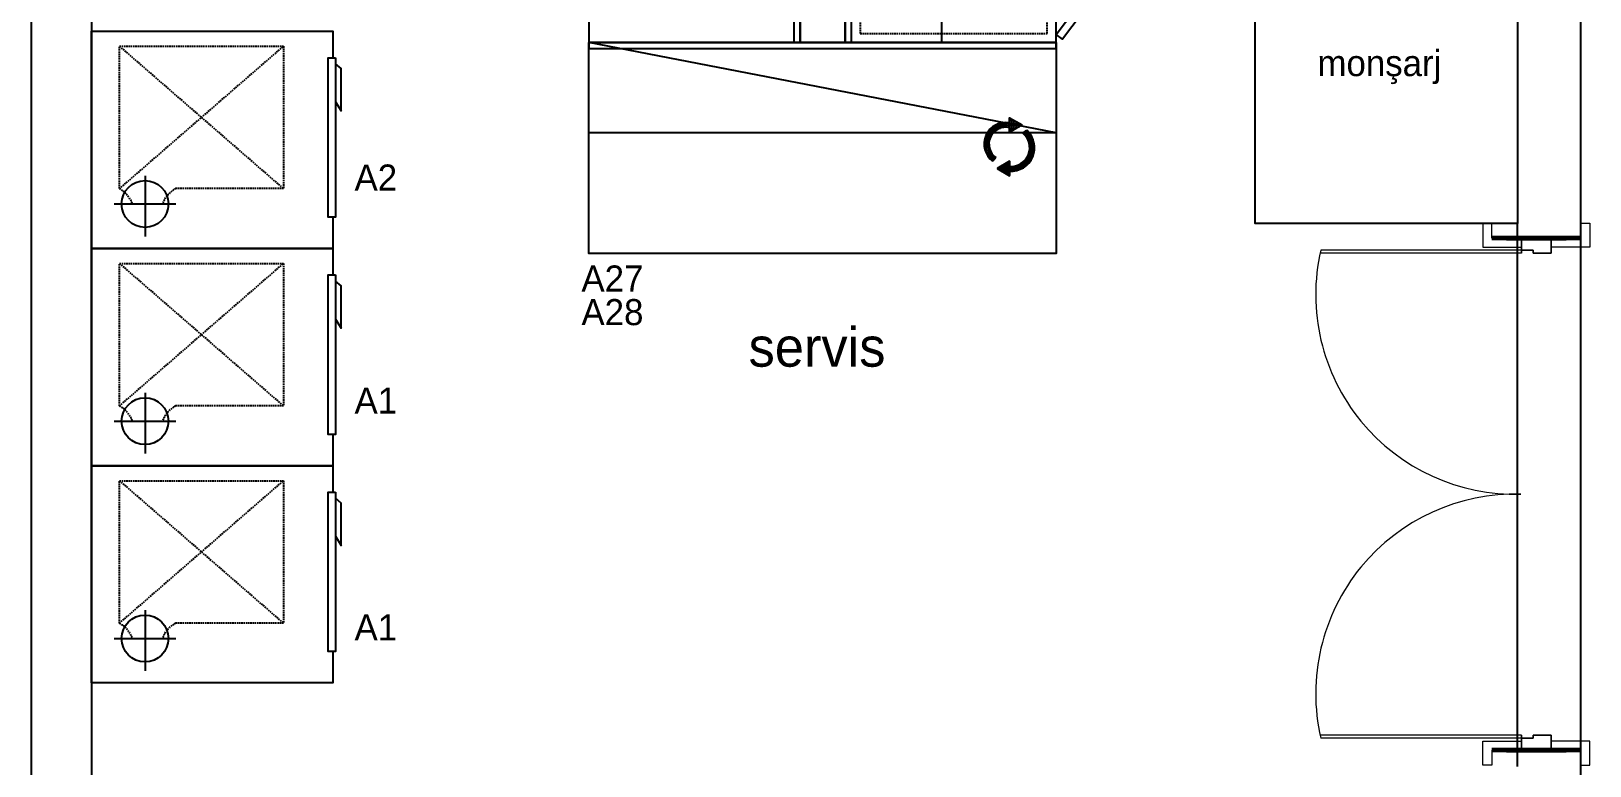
# Model space of a CAD drawing. Header units: millimetres. Extents: x 11489 to 12006, y 36725 to 37730.
# Drawn here: x 11489 to 12006, y 37096 to 37339 of the extents above; entities that cross this region are included whole.
import ezdxf
from ezdxf.enums import TextEntityAlignment as Align

# ---------------------------------------------------------------- set-up
doc = ezdxf.new("R2010")
doc.units = ezdxf.units.MM
doc.linetypes.add('DASHED', pattern=[0.75, 0.5, -0.25])
for name, color, linetype in [('002 Çizgi', 7, 'Continuous'), ('CIHAZ', 2, 'Continuous'), ('S2000-002 Çizgi', 7, 'Continuous')]:
    doc.layers.add(name, color=color, linetype=linetype)
doc.layers.add('DOGRAMA', color=2, linetype='Continuous', lineweight=20)
doc.layers.add('DUVAR', color=1, linetype='Continuous', lineweight=60)
doc.styles.add('TAKSİM', font='GOTHIC.TTF', dxfattribs={"height": 7})
pattern_1 = [(360, (8982.332047795857, 39502.58220181519), (-1e-16, -0.5588000000000001), [0.4064, -0.1524]), (270, (8982.332047795857, 39502.58220181519), (-0.5588000000000001, 0), [0.4064, -0.1524])]

# ---------------------------------------------------------------- blocks, each defined once
blk = doc.blocks.new('A$C8bac4ef2')
at = {"layer": 'DOGRAMA'}
for p, q in [((4.931190367220552, 78.10349639903143), (9.862380734462931, 78.10349639903143)), ((9.862380734462931, 78.10349639902415), (4.931190367220552, 78.10349639902415)), ((4.931190367220552, 78.10349639901688), (9.862380734462931, 78.10349639901688)), ((4.931190367213276, 78.10349639903143), (9.862380734455655, 78.10349639903143)), ((9.862380734455655, 78.10349639902415), (4.931190367213276, 78.10349639902415)), ((4.931190367213276, 78.10349639901688), (9.862380734455655, 78.10349639901688)), ((4.931190367220552, 78.10349639903143), (9.862380734462931, 78.10349639903143)), ((9.862380734462931, 78.10349639902415), (4.931190367220552, 78.10349639902415)), ((4.931190367220552, 78.10349639901688), (9.862380734462931, 78.10349639901688)), ((9.862380734462931, 78.10349639902415), (9.862380734462931, 72.18606795834785)), ((9.862380734473845, 72.18606795834785), (9.862380734473845, 78.10349639902415)), ((9.862380734455655, 78.10349639902415), (9.862380734455655, 72.18606795834785)), ((9.862380734470207, 72.18606795834785), (9.862380734470207, 78.10349639902415)), ((9.862380734462931, 78.10349639902415), (9.862380734462931, 72.18606795834785)), ((9.862380734473845, 72.18606795834785), (9.862380734473845, 78.10349639902415)), ((174.6178654791365, 78.10349639903143), (169.6866751118941, 78.10349639903143)), ((169.6866751118941, 78.10349639902415), (169.6866751118941, 72.18606795834785)), ((169.6866751118941, 78.10349639902415), (174.6178654791365, 78.10349639902415)), ((169.6866751118832, 72.18606795834785), (169.6866751118832, 78.10349639902415)), ((174.6178654791365, 78.10349639901688), (169.6866751118941, 78.10349639901688)), ((174.6178654791438, 78.10349639903143), (169.6866751119014, 78.10349639903143)), ((169.6866751119014, 78.10349639902415), (169.6866751119014, 72.18606795834785)), ((169.6866751119014, 78.10349639902415), (174.6178654791438, 78.10349639902415)), ((169.6866751118869, 72.18606795834785), (169.6866751118869, 78.10349639902415)), ((174.6178654791438, 78.10349639901688), (169.6866751119014, 78.10349639901688)), ((174.6178654791365, 78.10349639903143), (169.6866751118941, 78.10349639903143)), ((169.6866751118941, 78.10349639902415), (169.6866751118941, 72.18606795834785)), ((169.6866751118941, 78.10349639902415), (174.6178654791365, 78.10349639902415)), ((169.6866751118832, 72.18606795834785), (169.6866751118832, 78.10349639902415)), ((174.6178654791365, 78.10349639901688), (169.6866751118941, 78.10349639901688)), ((4.931190367220552, 68.24111566456122), (9.862380734462931, 68.24111566456122)), ((9.862380734462931, 68.24111566455394), (4.931190367220552, 68.24111566455394)), ((8.876142661029007, 68.24111566455394), (4.931190367220552, 68.2411156645394)), ((4.931190367213276, 68.24111566456122), (9.862380734455655, 68.24111566456122)), ((9.862380734455655, 68.24111566455394), (4.931190367213276, 68.24111566455394)), ((8.876142661021731, 68.24111566455394), (4.931190367213276, 68.2411156645394)), ((4.931190367220552, 68.24111566456122), (9.862380734462931, 68.24111566456122)), ((9.862380734462931, 68.24111566455394), (4.931190367220552, 68.24111566455394)), ((8.876142661029007, 68.24111566455394), (4.931190367220552, 68.2411156645394)), ((8.876142661014455, 72.18606795834785), (8.876142661014455, 1.67004570683639)), ((9.862380734462931, 72.18606795834785), (8.876142661014455, 72.18606795834785)), ((8.876142661029007, 72.18606795834785), (9.862380734473845, 72.18606795834785)), ((8.876142661029007, 68.24111566455394), (8.876142661029007, 72.18606795834785)), ((8.87614266100718, 72.18606795834785), (8.87614266100718, 1.67004570683639)), ((9.862380734455655, 72.18606795834785), (8.87614266100718, 72.18606795834785)), ((8.876142661021731, 72.18606795834785), (9.862380734470207, 72.18606795834785)), ((8.876142661021731, 68.24111566455394), (8.876142661021731, 72.18606795834785)), ((8.876142661014455, 72.18606795834785), (8.876142661014455, 1.67004570683639)), ((9.862380734462931, 72.18606795834785), (8.876142661014455, 72.18606795834785)), ((8.876142661029007, 72.18606795834785), (9.862380734473845, 72.18606795834785)), ((8.876142661029007, 68.24111566455394), (8.876142661029007, 72.18606795834785)), ((9.862380734462931, 68.24111566455394), (9.862380734462931, 1.67004570683639)), ((9.862380734455655, 68.24111566455394), (9.862380734455655, 1.67004570683639)), ((9.862380734462931, 68.24111566455394), (9.862380734462931, 1.67004570683639)), ((169.6866751118941, 72.18606795834785), (170.6729131853426, 72.18606795834785)), ((170.6729131853281, 72.18606795834785), (169.6866751118832, 72.18606795834785)), ((169.6866751119014, 72.18606795834785), (170.6729131853499, 72.18606795834785)), ((170.6729131853353, 72.18606795834785), (169.6866751118869, 72.18606795834785)), ((169.6866751118941, 72.18606795834785), (170.6729131853426, 72.18606795834785)), ((170.6729131853281, 72.18606795834785), (169.6866751118832, 72.18606795834785)), ((169.6866751118941, 68.24111566455394), (169.6866751118941, 1.67004570683639)), ((174.6178654791365, 68.24111566456122), (169.6866751118941, 68.24111566456122)), ((169.6866751118941, 68.24111566455394), (174.6178654791365, 68.24111566455394)), ((169.6866751119014, 68.24111566455394), (169.6866751119014, 1.67004570683639)), ((174.6178654791438, 68.24111566456122), (169.6866751119014, 68.24111566456122)), ((169.6866751119014, 68.24111566455394), (174.6178654791438, 68.24111566455394)), ((169.6866751118941, 68.24111566455394), (169.6866751118941, 1.67004570683639)), ((174.6178654791365, 68.24111566456122), (169.6866751118941, 68.24111566456122)), ((169.6866751118941, 68.24111566455394), (174.6178654791365, 68.24111566455394)), ((170.6729131853426, 72.18606795834785), (170.6729131853426, 1.67004570683639)), ((170.6729131853281, 68.24111566455394), (170.6729131853281, 72.18606795834785)), ((170.6729131853499, 72.18606795834785), (170.6729131853499, 1.67004570683639)), ((170.6729131853353, 68.24111566455394), (170.6729131853353, 72.18606795834785)), ((170.6729131853426, 72.18606795834785), (170.6729131853426, 1.67004570683639)), ((170.6729131853281, 68.24111566455394), (170.6729131853281, 72.18606795834785)), ((170.6729131853281, 68.24111566455394), (174.6178654791365, 68.2411156645394)), ((170.6729131853353, 68.24111566455394), (174.6178654791438, 68.2411156645394)), ((170.6729131853281, 68.24111566455394), (174.6178654791365, 68.2411156645394))]:
    blk.add_line(p, q, dxfattribs=at)
for points in [[(4.931190367235104, 87.96587713349436), (0, 87.96587713349436), (0, 90.92459135383979), (4.931190367235104, 90.92459135383979), (7.889904587580531, 90.92459135383979), (7.889904587580531, 78.1034963990096)], [(174.617865479122, 87.96587713349436), (179.5490558463571, 87.96587713349436), (179.5490558463571, 90.92459135383979), (174.617865479122, 90.92459135383979), (171.6591512587765, 90.92459135383979), (171.6591512587765, 78.1034963990096)], [(4.931190367235104, 58.37873493006919), (0, 58.37873493006919), (0, 55.42002070973103), (4.931190367235104, 55.42002070973103), (7.889904587580531, 55.42002070973103), (7.889904587507772, 68.24111566455394)], [(174.617865479122, 58.37873493006919), (179.5490558463571, 58.37873493006919), (179.5490558463571, 55.42002070973103), (174.617865479122, 55.42002070973103), (171.6591512587765, 55.42002070973103), (171.6591512588493, 68.24111566455394)]]:
    blk.add_lwpolyline(points, dxfattribs=at)
for centre, start, end in [((23.64410176004458, 66.13042616313032), 257.0961479328923, 1.633168007316649), ((155.9049540863125, 66.13042616313032), 178.3668319926834, 282.9038520672093)]:
    blk.add_arc(centre, 66.13042616313335, start, end, dxfattribs=at)
at = {"layer": 'DUVAR'}
for p, q in [((4.931190367220552, 87.96587713350891), (4.931190367220552, 58.37873493007646)), ((4.931190367220552, 87.96587713349436), (4.931190367220552, 58.37873493006919)), ((4.931190367235104, 87.96587713349436), (4.931190367235104, 58.37873493006919)), ((174.6178654791365, 87.96587713350891), (174.6178654791365, 58.37873493007646)), ((174.6178654791365, 87.96587713349436), (174.6178654791365, 58.37873493006919)), ((174.617865479122, 87.96587713349436), (174.617865479122, 58.37873493006919)), ((4.931190367220552, 63.30992529731157), (4.931190367220552, 83.03468676626653)), ((4.931190367235104, 83.03468676626653), (4.931190367235104, 63.30992529731157)), ((174.6178654791365, 63.30992529731157), (174.6178654791365, 83.03468676626653)), ((174.617865479122, 83.03468676626653), (174.617865479122, 63.30992529731157))]:
    blk.add_line(p, q, dxfattribs=at)
blk = doc.blocks.new('A$C01E77913')
at = {"layer": 'S2000-002 Çizgi'}
for points in [[(1.999996831329099, 26.79714285829232), (14.9999968313291, 26.79714285829414, -0.4142135623731128), (16.9999968313291, 24.79714285829414), (16.9999968313291, 2.000004429532964, -0.4142135623730951), (14.9999968313291, 4.4295329644e-06), (1.999996831329099, 4.4295347834e-06, -0.4142135623730774), (-3.1686709008e-06, 2.000004429534782), (-3.1686709008e-06, 24.79714285829232, -0.4142135623730951)], [(3.999996831329098, 24.79714285829141), (12.99999683132819, 24.79714285829232, -0.4142135623731679), (14.9999968313291, 22.79714285829232), (14.99999683132819, 4.000004429532962, -0.4142135623731364), (12.99999683132819, 2.000004429532964), (3.999996831329098, 2.000004429533873, -0.4142135623730466), (1.999996831329099, 4.000004429533873), (1.999996831329099, 22.79714285829141, -0.4142135623730542)]]:
    blk.add_lwpolyline(points, format="xyb", close=True, dxfattribs=at)
blk.add_lwpolyline([(4.713619910745819, 14.26656825662758), (12.2114784227283, 14.26656825662758), (12.2114784227283, 13.5171988007387), (4.713619910745819, 13.5171988007387)], close=True, dxfattribs=at)
blk.add_circle((8.462549166737062, 13.86656825662794), 3.823091046240757, dxfattribs=at)
blk = doc.blocks.new('A$C3596506F')
at = {"layer": '002 Çizgi', "color": 7}
for p, q in [((95.81557350771982, 134.9999794738651), (95.81557350771982, -2.052613490377553e-05)), ((38.15143777432604, 105.9968458502517), (38.15143777432604, 132.6686442695973)), ((42.4972417657882, 132.6686442695973), (42.4972417657882, 105.9968458502517)), ((31.01374195649623, 127.7038032703203), (30.84171222318037, 126.5599941748587)), ((30.84171222318037, 126.5599941748587), (31.01374195649623, 125.1029992556396)), ((31.46727488979013, 128.5208097670766), (31.01374195649623, 127.7038032703203)), ((31.01374195649623, 125.1029992556396), (31.46727488979013, 123.4009023873914)), ((32.10847662305969, 129.0110136651347), (31.46727488979013, 128.5208097670766)), ((32.84351275632434, 129.1744149644837), (32.10847662305969, 129.0110136651347)), ((33.578548889589, 129.0110136651347), (32.84351275632434, 129.1744149644837)), ((34.21975062286583, 128.5208097670766), (33.578548889589, 129.0110136651347)), ((34.67328355615973, 127.7038032703203), (34.21975062286583, 128.5208097670766)), ((34.21975062286583, 123.4009023873914), (34.67328355615973, 125.102999255636)), ((34.8453132894756, 126.5599941748587), (34.67328355615973, 127.7038032703203)), ((34.67328355615973, 125.102999255636), (34.8453132894756, 126.5599941748587)), ((31.46727488979013, 123.4009023873914), (32.10847662306696, 121.5354042197905)), ((32.10847662306696, 121.5354042197905), (32.84351275633162, 119.5882054025169)), ((32.10847662306696, 117.6410065852433), (32.84351275633162, 119.5882054025169)), ((32.84351275633162, 119.5882054025169), (33.57854888959628, 121.5354042197905)), ((32.84351275633162, 119.5882054025169), (33.57854888959628, 117.6410065852433)), ((33.57854888959628, 121.5354042197905), (34.21975062286583, 123.4009023873914)), ((30.84171222318037, 112.6164166301751), (31.01374195649623, 114.0734115493942)), ((31.01374195649623, 114.0734115493942), (31.46727488979013, 115.7755084176424)), ((31.46727488979013, 115.7755084176424), (32.10847662306696, 117.6410065852433)), ((33.57854888959628, 117.6410065852433), (34.21975062286583, 115.7755084176424)), ((34.21975062286583, 115.7755084176424), (34.67328355615973, 114.0734115493942)), ((34.67328355615973, 114.0734115493942), (34.8453132894756, 112.6164166301751)), ((31.01374195649623, 111.4726075347135), (30.84171222318037, 112.6164166301751)), ((31.46727488979013, 110.6556010379536), (31.01374195649623, 111.4726075347135)), ((32.10847662305969, 110.1653971398991), (31.46727488979013, 110.6556010379536)), ((32.84351275632434, 110.0019958405501), (32.10847662305969, 110.1653971398991)), ((33.578548889589, 110.1653971398991), (32.84351275632434, 110.0019958405501)), ((34.21975062286583, 110.6556010379572), (33.578548889589, 110.1653971398991)), ((34.67328355615973, 111.4726075347135), (34.21975062286583, 110.6556010379572)), ((34.8453132894756, 112.6164166301751), (34.67328355615973, 111.4726075347135))]:
    blk.add_line(p, q, dxfattribs=at)
for points in [[(27.81557350771982, 134.9999794738651), (97.81557350771982, 134.9999794738651), (97.81557350771982, -2.052613490377553e-05), (27.81557350771982, -2.052613490377553e-05)], [(65.81557350771982, -2.052613490377553e-05), (65.81557350771982, 134.9999794738651), (97.81557350771982, 134.9999794738651), (97.81557350771982, -2.052613490377553e-05)], [(1.70093153428752e-05, 63.03664936383575), (25.7689446898039, 97.14712966238585), (27.81557350771982, 95.60099400155741), (2.046645827231259, 61.49051370300731)], [(1.70093153428752e-05, 35.20473844579101), (25.7689446898039, 1.094258147240907), (27.81557350771982, 2.640393808069348), (2.046645827231259, 36.75087410661945)]]:
    blk.add_lwpolyline(points, close=True, dxfattribs=at)
blk.add_lwpolyline([(95.81557350771982, 97.9999794738651), (27.81557350771982, 97.9999794738651)], dxfattribs=at)
at = {"layer": '002 Çizgi', "color": 7, "linetype": 'DASHED'}
blk.add_lwpolyline([(92.81557350771982, 94.9999794738651), (92.81557350771982, 2.999979473865096), (30.81557350771982, 2.999979473865096), (30.81557350771982, 94.9999794738651)], close=True, dxfattribs=at)
at = {"layer": '002 Çizgi', "color": 7, "const_width": 0.4275000000000001}
for points in [[(1.695567586557445, 65.28105958055676), (0.376735482870572, 66.27737768587758), (4.633692166094988, 71.91233614729936), (5.72368913975879, 73.35517151696331)], [(1.695567586557445, 32.96032822907), (0.376735482870572, 31.96401012374918), (4.633692166094988, 26.3290516623274), (5.72368913975879, 24.88621629266345)]]:
    blk.add_lwpolyline(points, dxfattribs=at)
at = {"layer": '002 Çizgi', "color": 7}
for centre, radius, start, end in [((40.32433977006076, 132.6686442695973), 2.172901995734719, 0, 180), ((44.67014376151565, 105.9968458502517), 2.172901995727443, 180, 0), ((27.81557350771982, 95.60099400155741), 42.74999999999999, 229.49078733622, 270), ((27.81557350771982, 2.640393808069348), 42.74999999999999, 90, 130.5092126637801)]:
    blk.add_arc(centre, radius, start, end, dxfattribs=at)
at = {"layer": '002 Çizgi', "color": 7, "rotation": 90}
for p in [(95.21414715163337, 115.5061482054443), (95.21414715163337, 97.50614820544433), (95.21414715163337, 79.50614820544433), (95.21414715163337, 61.50614820544433), (95.21414715163337, 43.50614820544433), (95.21414715163337, 25.50614820544433), (95.21414715163337, 7.506148205444333)]:
    blk.add_blockref('A$C01E77913', p, dxfattribs=at)
blk = doc.blocks.new('A$C734D7A9C')
at = {"layer": 'CIHAZ', "color": 1}
for p, q in [((14.73434160733086, 75.33280510509121), (14.73434160733086, 54.78449453509666)), ((24.09093759129246, 65.05864982009416), (3.98254780892421, 65.05864982009416))]:
    blk.add_line(p, q, dxfattribs=at)
at = {"layer": 'CIHAZ', "color": 5, "linetype": 'DASHED'}
for p, q in [((67.01333337806864, 73.52319254072427), (19.81749331795072, 19.14912746171831)), ((19.81749331795072, 73.52319254072427), (67.01333337806864, 19.14912746171831))]:
    blk.add_line(p, q, dxfattribs=at)
at = {"layer": 'CIHAZ', "color": 5}
for points in [[(63.2036042047821, 1.822615684356151), (10.36054258054537, 1.822615684356151), (10.36054258054537, 4.321519193160384), (63.2036042047821, 4.321519193160384)], [(61.2036042047821, 1.822615684356151), (48.59613318993252, 1.822615684356151), (45.59613318993252, 1.033711305353791e-05), (59.59613318993252, 1.033711305353791e-05)]]:
    blk.add_lwpolyline(points, close=True, dxfattribs=at)
at = {"layer": 'CIHAZ', "color": 1}
blk.add_circle((14.73434160733086, 65.05864982009416), 7.758035706010048, dxfattribs=at)
at = {"layer": 'S2000-002 Çizgi', "linetype": 'DASHED'}
for p, q in [((19.81749331795072, 73.52319254072427), (67.01333337806864, 73.52319254072427)), ((67.01333337806864, 73.52319254072427), (67.01333337806864, 19.14912746171831)), ((19.81749331795072, 19.14912746171831), (19.81749331795072, 54.91526100566261)), ((67.01333337806864, 19.14912746171831), (19.81749331795072, 19.14912746171831))]:
    blk.add_line(p, q, dxfattribs=at)
at = {"layer": 'S2000-002 Çizgi'}
blk.add_lwpolyline([(10.36054258054537, 2.813763639877379), (7.943577656988055e-06, 2.813763639877379), (7.943577656988055e-06, 82.81376363987738), (72.00000794357766, 82.81376363987738), (72.00000794357766, 2.813763639877379), (63.2036042047821, 2.813763639877379)], dxfattribs=at)
at = {"layer": 'S2000-002 Çizgi', "linetype": 'DASHED'}
for centre, radius, start, end in [((11.59976179990554, 78.08649049418409), 9.39972337437167, 291.2079427881586, 330.9566305499258), ((10.99553293062309, 49.88520040164167), 10.15522007421279, 29.69070431364409, 66.77515045050625)]:
    blk.add_arc(centre, radius, start, end, dxfattribs=at)

msp = doc.modelspace()

# ---------------------------------------------------------------- hatches: boundary and pattern name
at = {"layer": 'S2000-002 Çizgi'}
h = msp.add_hatch(dxfattribs=at)
h.set_pattern_fill('ANGLE', color=256, scale=0.08, style=0)
h.set_pattern_definition(pattern_1)
edge = h.paths.add_edge_path()
edge.add_ellipse((11812.55580608358, 37301.78084714294), major_axis=(-3.926280879098405, 3.926280879098405), ratio=0.999999999999866, start_angle=-58.60886622580449, end_angle=99.12004102795697, ccw=False)
edge.add_line((11813.86229123129, 37307.17755536574), (11813.86229123129, 37308.77755536573))
edge.add_ellipse((11812.52993880355, 37301.7715478453), major_axis=(5.042782186855692, 5.042782186855692), ratio=0.9999999999999281, start_angle=34.23247461891871, end_angle=188.2838305270876)
edge.add_line((11808.26631917244, 37296.05483095452), (11809.30148859092, 37297.28187162178))
h.paths.add_polyline_path([(11818.04036849466, 37308.09387912718), (11813.86229123129, 37310.50609315989), (11813.86229123129, 37305.68166509449)])
h = msp.add_hatch(dxfattribs=at)
h.set_pattern_fill('ANGLE', color=256, scale=0.08, style=0)
h.set_pattern_definition(pattern_1)
edge = h.paths.add_edge_path()
edge.add_line((11813.86229123129, 37294.37755536574), (11813.86229123129, 37292.77755536574))
edge.add_ellipse((11814.3253182773, 37300.57009443114), major_axis=(-5.519875865050897, 5.519875865050897), ratio=0.9999999999998866, start_angle=131.5995243447919, end_angle=272.9870343848214)
edge.add_line((11819.55005399767, 37306.37011130899), (11818.19438350118, 37305.40788403195))
edge.add_ellipse((11814.32409150718, 37300.56205155064), major_axis=(-4.385273797372311, 4.385273797372311), ratio=0.9999999999997801, start_angle=130.7296126276458, end_angle=276.3861750837184, ccw=False)
h.paths.add_polyline_path([(11813.86229123129, 37296.10609315988), (11809.68421396793, 37293.69387912719), (11813.86229123129, 37291.28166509449)])

# ---------------------------------------------------------------- linework, layer by layer
for p, q in [((11489.33958258162, 37730.44994214202), (11489.33958258162, 36725.44994214202)), ((12003.33958258162, 37075.44994214202), (12003.33958258162, 37730.44994214202)), ((11509.33958258162, 37710.44994214202), (11509.33958258162, 36745.44994214202)), ((11829.33958258162, 37305.44994214202), (11674.33958258162, 37335.44994214203)), ((11982.33958258162, 37095.44994214202), (11982.33958258162, 37275.44994214202))]:
    msp.add_line(p, q)
for points in [[(11759.33958258162, 37540.44994214202), (11744.33958258162, 37540.44994214202), (11744.33958258162, 37335.44994214202), (11759.33958258162, 37335.44994214202)], [(11744.33958258162, 37405.44994214202), (11674.33958258162, 37405.44994214202), (11674.33958258162, 37335.44994214202), (11744.33958258162, 37335.44994214202)], [(11742.33958258162, 37335.44994214202), (11744.33958258162, 37335.44994214202), (11744.33958258162, 37405.44994214202), (11742.33958258162, 37405.44994214202)], [(11895.33958258162, 37380.44994214202), (11982.33958258162, 37380.44994214202), (11982.33958258162, 37275.44994214202), (11895.33958258162, 37275.44994214202)], [(11674.33958258162, 37335.44994214202), (11829.33958258162, 37335.44994214202), (11829.33958258162, 37265.44994214203), (11674.33958258162, 37265.44994214203)], [(11674.33958258162, 37333.44994214202), (11829.33958258162, 37333.44994214202), (11829.33958258162, 37335.44994214203), (11674.33958258162, 37335.44994214203)], [(11674.33958258162, 37335.44994214202), (11829.33958258162, 37335.44994214202), (11829.33958258162, 37305.44994214202), (11674.33958258162, 37305.44994214202)]]:
    msp.add_lwpolyline(points, close=True)
for p, q in [((11818.19438350118, 37305.40788403195), (11819.55005399767, 37306.37011130899)), ((11809.30148859092, 37297.28187162177), (11808.26631917244, 37296.05483095452))]:
    msp.add_line(p, q, dxfattribs=at)
for points in [[(11818.04036849466, 37308.09387912718), (11813.86229123129, 37305.68166509449), (11813.86229123129, 37310.50609315989)], [(11809.68421396793, 37293.69387912719), (11813.86229123129, 37291.28166509449), (11813.86229123129, 37296.10609315988)]]:
    msp.add_lwpolyline(points, close=True, dxfattribs=at)
for centre, radius, start, end in [((11812.52993880355, 37301.7715478453), 7.131570960744617, 79.23247461896167, 233.2838305269316), ((11812.55580608358, 37301.78084714294), 5.552599668906809, 76.39113377410624, 234.1200410281107), ((11814.3253182773, 37300.57009443114), 7.806283310970452, 266.5995243448555, 47.98703438470529), ((11814.32409150718, 37300.56205155064), 6.201713678962622, 265.7296126277127, 51.38617508378938)]:
    msp.add_arc(centre, radius, start, end, dxfattribs=at)

# ---------------------------------------------------------------- block references
at = {"xscale": -1}
msp.add_blockref('A$C3596506F', (11857.15515608934, 37335.44996266816), dxfattribs=at)
at = {"rotation": 270}
msp.add_blockref('A$C8bac4ef2', (11915.37370544812, 37275.51581700079), dxfattribs=at)
at = {"layer": 'S2000-002 Çizgi', "rotation": 90}
for p in [(11592.1533462215, 37267.17932508181), (11592.1533462215, 37195.17932508181), (11592.1533462215, 37123.17932508181)]:
    msp.add_blockref('A$C734D7A9C', p, dxfattribs=at)

# ---------------------------------------------------------------- texts
at = {"style": 'TAKSİM'}
for s, p in [('monşarj', (11936.50617834166, 37324.28321559245, 8.274751581694039e-06)), ('A2', (11603.65270195521, 37286.35601907448)), ('A27', (11682.12532208517, 37252.89117249053)), ('A28', (11682.12532208517, 37241.75143570157)), ('A1', (11603.65270195521, 37212.42423351428)), ('A1', (11603.65270195521, 37137.27379344308))]:
    msp.add_text(s, height=8.64, dxfattribs=at).set_placement(p, align=Align.CENTER)
msp.add_text('servis ', height=13, dxfattribs=at).set_placement((11727.28966936583, 37227.99060162558))

doc.saveas('drawing.dxf')
